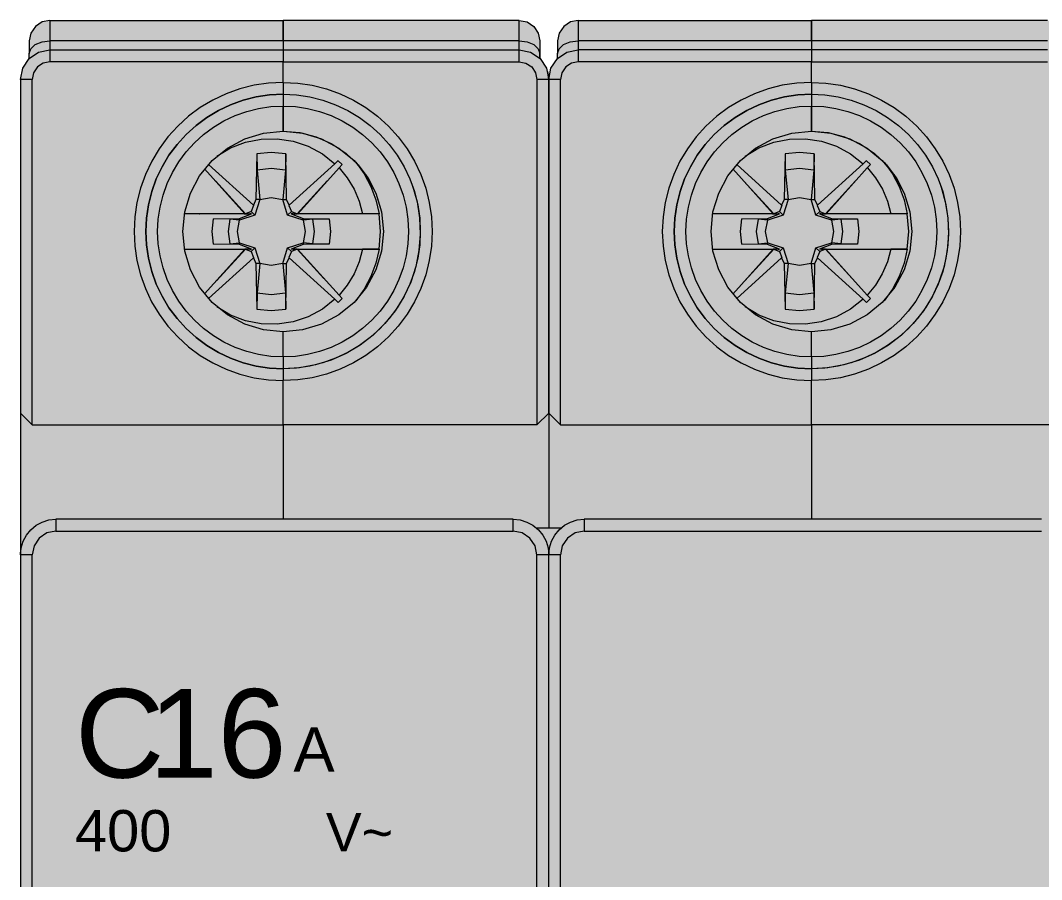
# Model space of a CAD drawing. Header units: millimetres. Extents: x 0 to 418, y -44 to 411.
# Drawn here: x 162.15 to 196.75, y 200.15 to 229.25 of the extents above; entities that cross this region are included whole.
import ezdxf
from ezdxf.enums import TextEntityAlignment as Align

# ---------------------------------------------------------------- set-up
doc = ezdxf.new("R2010")
doc.units = ezdxf.units.MM
for name, color, linetype, lineweight, true_color in [('BODY', 7, 'Continuous', 5, 0xf0f1eb), ('DETAILS', 7, 'Continuous', 5, 0x2f373d), ('MARKING', 7, 'Continuous', 5, 0x2f373d), ('TERMINALS', 7, 'Continuous', 5, 0xa4adb6)]:
    doc.layers.add(name, color=color, linetype=linetype, lineweight=lineweight, true_color=true_color)
doc.layers.add('PARAMETERS', color=7, linetype='Continuous', plot=False)
doc.styles.add('BLOCK_ARIAL', font='arial.ttf')

# ---------------------------------------------------------------- blocks, each defined once
blk = doc.blocks.new('DA_3P_103_5')
at = {"layer": 'BODY', "true_color": 0xf0f1eb}
blk.add_hatch(color=7, dxfattribs=at).paths.add_polyline_path([(0.75, 13.45), (0.75, 15.575), (0.64, 15.7), (0.53, 15.82), (0.45, 16.14), (0.45, 16.145), (0.45, 16.15), (0.45, 16.57), (0.45, 16.575), (0.45, 16.734), (0.44, 16.74), (0.392, 16.815), (0.33, 16.88), (0.323, 16.894), (0.304, 16.916), (0.3, 16.92), (0.279, 16.971), (0.257, 17.023), (0.225, 17.07), (0.216, 17.117), (0.212, 17.124), (0.204, 17.14), (0.199, 17.171), (0.211, 17.141), (0.15, 17.45), (0.15, 28.75), (0.15, 33.54), (0.15, 33.55), (0.15, 35.05), (0.15, 39.29), (0.15, 39.43), (0.15, 39.44), (0.15, 39.49), (0.15, 43.2), (0.15, 43.44), (0.15, 44.12), (0.15, 44.125), (0.15, 46.35), (0.15, 48.58), (0.15, 49.26), (0.15, 49.44), (0.15, 49.5), (0.15, 52.81), (0.15, 52.82), (0.15, 53.26), (0.15, 74.65), (0.15, 76.15), (0.15, 76.19), (0.15, 80.95), (0.15, 92.25), (0.225, 92.635), (0.335, 92.795), (0.44, 92.96), (0.45, 92.966), (0.45, 93.125), (0.45, 93.13), (0.45, 93.55), (0.45, 93.555), (0.45, 93.56), (0.46, 93.605), (0.505, 93.82), (0.655, 94.045), (0.658, 94.047), (0.66, 94.05), (0.88, 94.2), (1.15, 94.25), (9.05, 94.25), (17.05, 94.25), (17.32, 94.2), (17.54, 94.05), (17.542, 94.047), (17.545, 94.045), (17.58, 93.992), (17.7, 93.82), (17.75, 93.56), (17.75, 93.555), (17.75, 93.55), (17.75, 93.13), (17.75, 93.125), (17.75, 92.966), (17.76, 92.96), (17.865, 92.795), (17.975, 92.635), (18.05, 92.25), (18.125, 92.635), (18.235, 92.795), (18.34, 92.96), (18.35, 92.966), (18.35, 93.125), (18.35, 93.13), (18.35, 93.55), (18.35, 93.555), (18.35, 93.56), (18.36, 93.605), (18.405, 93.82), (18.555, 94.045), (18.558, 94.047), (18.56, 94.05), (18.78, 94.2), (19.05, 94.25), (26.95, 94.25), (34.95, 94.25), (35.22, 94.2), (35.44, 94.05), (35.442, 94.047), (35.445, 94.045), (35.48, 93.992), (35.6, 93.82), (35.65, 93.56), (35.65, 93.555), (35.65, 93.55), (35.65, 93.13), (35.65, 93.125), (35.65, 92.966), (35.66, 92.96), (35.765, 92.795), (35.875, 92.635), (35.95, 92.25), (36.025, 92.635), (36.135, 92.795), (36.24, 92.96), (36.25, 92.966), (36.25, 93.125), (36.25, 93.13), (36.25, 93.55), (36.25, 93.555), (36.25, 93.56), (36.26, 93.605), (36.305, 93.82), (36.455, 94.045), (36.458, 94.047), (36.46, 94.05), (36.68, 94.2), (36.95, 94.25), (44.85, 94.25), (52.85, 94.25), (53.12, 94.2), (53.34, 94.05), (53.342, 94.047), (53.345, 94.045), (53.38, 93.992), (53.5, 93.82), (53.55, 93.56), (53.55, 93.555), (53.55, 93.55), (53.55, 93.13), (53.55, 93.125), (53.55, 92.966), (53.56, 92.96), (53.665, 92.795), (53.775, 92.635), (53.85, 92.25), (53.925, 92.635), (54.035, 92.795), (54.14, 92.96), (54.15, 92.966), (54.15, 93.125), (54.15, 93.13), (54.15, 93.55), (54.15, 93.555), (54.15, 93.56), (54.16, 93.605), (54.205, 93.82), (54.355, 94.045), (54.358, 94.047), (54.36, 94.05), (54.58, 94.2), (54.85, 94.25), (65.25, 94.25), (81.85, 94.25), (95.35, 94.25), (102.35, 94.25), (102.605, 94.2), (102.735, 94.12), (102.82, 94.07), (102.823, 94.066), (102.825, 94.065), (102.98, 93.86), (103.05, 93.61), (103.05, 93.55), (103.05, 93.13), (103.05, 93.125), (103.05, 92.966), (103.06, 92.96), (103.192, 92.753), (103.234, 92.691), (103.275, 92.63), (103.279, 92.609), (103.295, 92.58), (103.35, 92.25), (103.35, 91.055), (103.35, 91.05), (103.35, 91), (103.35, 90.995), (103.35, 90.845), (103.35, 90.84), (103.35, 90.35), (103.35, 85.28), (103.35, 85.18), (103.35, 85.11), (103.35, 83.51), (103.35, 81.99), (103.35, 81.82), (103.35, 81.815), (103.35, 81.75), (103.35, 81.05), (103.35, 80.8), (103.35, 80.77), (103.35, 80.765), (103.35, 80.69), (103.35, 80.665), (103.35, 80.66), (103.35, 80.62), (103.35, 80.615), (103.35, 80.365), (103.35, 80.36), (103.35, 80.28), (103.35, 80.27), (103.35, 80.25), (103.35, 80.22), (103.35, 80.14), (103.35, 80.135), (103.35, 79.81), (103.35, 78.905), (103.35, 78.9), (103.35, 78.75), (103.35, 78.35), (103.35, 76.19), (103.35, 76.185), (103.35, 76.155), (103.35, 76.15), (103.35, 72.85), (103.35, 72.25), (103.35, 72.245), (103.35, 69.85), (103.35, 68.79), (103.35, 68.465), (103.35, 68.46), (103.35, 68.38), (103.35, 68.35), (103.35, 40.11), (103.35, 40.105), (103.35, 39.18), (103.35, 38.85), (103.35, 38.41), (103.35, 37.35), (103.35, 34.36), (103.35, 34.355), (103.35, 34.35), (103.35, 33.925), (103.35, 33.92), (103.35, 33.55), (103.35, 33.545), (103.35, 33.54), (103.35, 33.51), (103.35, 32.72), (103.35, 31.35), (103.35, 30.95), (103.35, 30.8), (103.35, 30.795), (103.35, 29.89), (103.35, 29.45), (103.35, 29.43), (103.35, 29.085), (103.35, 29.08), (103.35, 29.01), (103.35, 28.9), (103.35, 28.65), (103.35, 27.95), (103.35, 26.19), (103.35, 19.35), (103.35, 18.855), (103.35, 18.85), (103.35, 18.705), (103.35, 18.7), (103.35, 18.65), (103.35, 18.645), (103.35, 17.45), (103.35, 16.55), (103.35, 8.25), (103.31, 8.06), (103.205, 7.895), (103.04, 7.79), (102.85, 7.75), (101.85, 7.75), (101.67, 7.78), (101.51, 7.88), (101.503, 7.89), (101.495, 7.895), (101.442, 7.979), (101.4, 8.035), (101.397, 8.05), (101.39, 8.06), (101.35, 8.25), (101.35, 14.39), (101.195, 14.245), (101.01, 14.14), (100.81, 14.07), (100.6, 14.05), (91.1, 14.05), (90.715, 14.125), (90.485, 14.28), (90.39, 14.34), (90.312, 14.463), (90.175, 14.665), (90.1, 15.05), (90.1, 15.441), (89.87, 15.4), (89.63, 15.25), (89.45, 15.03), (89.36, 14.76), (89.35, 14.67), (89.35, 14.65), (89.35, 9.75), (89.35, 9.745), (89.35, 8.25), (89.32, 8.08), (89.311, 8.065), (89.311, 8.065), (89.31, 8.06), (89.205, 7.895), (89.068, 7.808), (89.04, 7.79), (88.85, 7.75), (88.35, 7.75), (88.16, 7.79), (88.132, 7.808), (87.995, 7.895), (87.89, 8.06), (87.889, 8.065), (87.88, 8.08), (87.85, 8.25), (87.85, 14.65), (87.85, 14.655), (87.85, 14.67), (87.84, 14.76), (87.75, 15.03), (87.57, 15.25), (87.33, 15.4), (87.05, 15.45), (81.85, 15.45), (76.65, 15.45), (76.37, 15.4), (76.13, 15.25), (75.95, 15.03), (75.86, 14.76), (75.85, 14.67), (75.85, 14.65), (75.85, 9.75), (75.85, 9.745), (75.85, 8.25), (75.82, 8.08), (75.811, 8.065), (75.811, 8.065), (75.81, 8.06), (75.705, 7.895), (75.568, 7.808), (75.54, 7.79), (75.35, 7.75), (74.85, 7.75), (74.66, 7.79), (74.632, 7.808), (74.495, 7.895), (74.39, 8.06), (74.389, 8.065), (74.38, 8.08), (74.35, 8.25), (74.35, 14.65), (74.35, 14.655), (74.35, 14.67), (74.34, 14.76), (74.25, 15.03), (74.07, 15.25), (73.83, 15.4), (73.55, 15.45), (68.35, 15.45), (62.85, 15.45), (62.66, 15.41), (62.5, 15.305), (62.445, 15.225), (62.39, 15.14), (62.35, 14.95), (62.35, 6.38), (62.35, 5.25), (62.35, 2.75), (62.35, 2.745), (62.35, 1.25), (62.32, 0.98), (62.279, 0.886), (62.275, 0.865), (62.261, 0.845), (62.22, 0.75), (62.091, 0.589), (62.06, 0.54), (61.987, 0.493), (61.853, 0.408), (61.73, 0.325), (61.35, 0.25), (53.85, 0.25), (50.255, 0.25), (50.25, 0.25), (50.195, 0.25), (50.19, 0.25), (50.02, 0.25), (49.455, 0.25), (49.45, 0.25), (48.955, 0.25), (48.95, 0.25), (48.39, 0.25), (48.215, 0.25), (48.21, 0.25), (48.155, 0.25), (48.15, 0.25), (46.145, 0.25), (46.14, 0.25), (46.085, 0.25), (46.08, 0.25), (45.91, 0.25), (45.345, 0.25), (45.34, 0.25), (44.845, 0.25), (44.84, 0.25), (44.28, 0.25), (44.105, 0.25), (44.1, 0.25), (44.045, 0.25), (44.04, 0.25), (41.98, 0.25), (41.92, 0.25), (41.745, 0.25), (41.74, 0.25), (41.18, 0.25), (40.68, 0.25), (40.115, 0.25), (40.11, 0.25), (39.94, 0.25), (39.88, 0.25), (32.38, 0.25), (32.32, 0.25), (32.145, 0.25), (32.14, 0.25), (31.58, 0.25), (31.08, 0.25), (30.515, 0.25), (30.51, 0.25), (30.34, 0.25), (30.28, 0.25), (28.215, 0.25), (28.21, 0.25), (28.15, 0.25), (27.98, 0.25), (27.415, 0.25), (27.41, 0.25), (26.915, 0.25), (26.91, 0.25), (26.35, 0.25), (26.175, 0.25), (26.17, 0.25), (26.115, 0.25), (26.11, 0.25), (24.105, 0.25), (24.1, 0.25), (24.045, 0.25), (24.04, 0.25), (23.87, 0.25), (23.305, 0.25), (23.3, 0.25), (22.805, 0.25), (22.8, 0.25), (22.24, 0.25), (22.065, 0.25), (22.06, 0.25), (22.005, 0.25), (22, 0.25), (20.79, 0.25), (15.71, 0.25), (15.705, 0.25), (14.5, 0.25), (14.495, 0.25), (14.435, 0.25), (14.43, 0.25), (14.26, 0.25), (13.7, 0.25), (13.695, 0.25), (13.2, 0.25), (13.195, 0.25), (12.63, 0.25), (12.46, 0.25), (12.455, 0.25), (12.4, 0.25), (12.395, 0.25), (10.39, 0.25), (10.385, 0.25), (10.33, 0.25), (10.325, 0.25), (10.15, 0.25), (9.59, 0.25), (9.585, 0.25), (9.09, 0.25), (9.085, 0.25), (8.52, 0.25), (8.35, 0.25), (8.345, 0.25), (8.29, 0.25), (8.285, 0.25), (6.22, 0.25), (6.16, 0.25), (5.99, 0.25), (5.985, 0.25), (5.42, 0.25), (1.45, 0.25), (1.065, 0.325), (0.905, 0.435), (0.74, 0.54), (0.608, 0.747), (0.525, 0.87), (0.45, 1.25), (0.45, 13.45)])
at = {"layer": 'TERMINALS', "true_color": 0xa4adb6}
for points in [[(14.046, 86.359), (14.026, 86.237), (14.003, 86.115), (13.978, 85.994), (13.949, 85.873), (13.917, 85.753), (13.883, 85.634), (13.845, 85.516), (13.805, 85.399), (13.762, 85.283), (13.716, 85.168), (13.667, 85.054), (13.615, 84.941), (13.561, 84.83), (13.504, 84.72), (13.444, 84.611), (13.382, 84.504), (13.317, 84.398), (13.249, 84.295), (13.179, 84.192), (13.106, 84.092), (13.031, 83.993), (12.954, 83.896), (12.874, 83.802), (12.792, 83.709), (12.708, 83.618), (12.621, 83.529), (12.532, 83.443), (12.442, 83.358), (12.349, 83.276), (12.254, 83.196), (12.157, 83.119), (12.058, 83.044), (11.958, 82.971), (11.856, 82.901), (11.752, 82.834), (11.646, 82.769), (11.539, 82.706), (11.431, 82.646), (11.321, 82.589), (11.209, 82.535), (11.097, 82.483), (10.983, 82.435), (10.868, 82.389), (10.752, 82.345), (10.634, 82.305), (10.516, 82.268), (10.397, 82.233), (10.277, 82.202), (10.157, 82.173), (10.035, 82.147), (9.914, 82.125), (9.791, 82.105), (9.668, 82.088), (9.545, 82.074), (9.422, 82.064), (9.298, 82.056), (9.174, 82.052), (9.05, 82.05), (8.926, 82.052), (8.802, 82.056), (8.679, 82.064), (8.555, 82.074), (8.432, 82.088), (8.309, 82.105), (8.187, 82.125), (8.065, 82.147), (7.944, 82.173), (7.823, 82.202), (7.703, 82.233), (7.584, 82.268), (7.466, 82.305), (7.349, 82.345), (7.233, 82.389), (7.118, 82.435), (7.004, 82.483), (6.891, 82.535), (6.78, 82.589), (6.67, 82.646), (6.561, 82.706), (6.454, 82.769), (6.348, 82.834), (6.245, 82.901), (6.142, 82.971), (6.042, 83.044), (5.943, 83.119), (5.847, 83.196), (5.752, 83.276), (5.659, 83.358), (5.568, 83.443), (5.479, 83.529), (5.393, 83.618), (5.308, 83.709), (5.226, 83.802), (5.147, 83.896), (5.069, 83.993), (4.994, 84.092), (4.921, 84.192), (4.851, 84.295), (4.784, 84.398), (4.719, 84.504), (4.656, 84.611), (4.597, 84.72), (4.539, 84.83), (4.485, 84.941), (4.433, 85.054), (4.385, 85.168), (4.339, 85.283), (4.295, 85.399), (4.255, 85.516), (4.218, 85.634), (4.183, 85.753), (4.152, 85.873), (4.123, 85.994), (4.097, 86.115), (4.075, 86.237), (4.055, 86.359), (4.038, 86.482), (4.025, 86.605), (4.014, 86.729), (4.006, 86.852), (4.002, 86.976), (4, 87.1), (4.002, 87.224), (4.006, 87.348), (4.014, 87.472), (4.025, 87.595), (4.038, 87.718), (4.055, 87.841), (4.075, 87.964), (4.097, 88.085), (4.123, 88.207), (4.152, 88.327), (4.183, 88.447), (4.218, 88.566), (4.255, 88.684), (4.295, 88.801), (4.339, 88.918), (4.385, 89.033), (4.433, 89.147), (4.485, 89.259), (4.539, 89.371), (4.597, 89.481), (4.656, 89.589), (4.719, 89.696), (4.784, 89.802), (4.851, 89.906), (4.921, 90.008), (4.994, 90.108), (5.069, 90.207), (5.147, 90.304), (5.226, 90.399), (5.308, 90.492), (5.393, 90.582), (5.479, 90.671), (5.568, 90.758), (5.659, 90.842), (5.752, 90.924), (5.847, 91.004), (5.943, 91.081), (6.042, 91.156), (6.142, 91.229), (6.245, 91.299), (6.348, 91.367), (6.454, 91.432), (6.561, 91.494), (6.67, 91.554), (6.78, 91.611), (6.891, 91.665), (7.004, 91.717), (7.118, 91.766), (7.233, 91.812), (7.349, 91.855), (7.466, 91.895), (7.584, 91.933), (7.703, 91.967), (7.823, 91.999), (7.944, 92.027), (8.065, 92.053), (8.187, 92.076), (8.309, 92.096), (8.432, 92.112), (8.555, 92.126), (8.679, 92.136), (8.802, 92.144), (8.926, 92.149), (9.05, 92.15), (9.174, 92.149), (9.298, 92.144), (9.422, 92.136), (9.545, 92.126), (9.668, 92.112), (9.791, 92.096), (9.914, 92.076), (10.035, 92.053), (10.157, 92.027), (10.277, 91.999), (10.397, 91.967), (10.516, 91.933), (10.634, 91.895), (10.752, 91.855), (10.868, 91.812), (10.983, 91.766), (11.097, 91.717), (11.209, 91.665), (11.321, 91.611), (11.431, 91.554), (11.539, 91.494), (11.646, 91.432), (11.752, 91.367), (11.856, 91.299), (11.958, 91.229), (12.058, 91.156), (12.157, 91.081), (12.254, 91.004), (12.349, 90.924), (12.442, 90.842), (12.532, 90.758), (12.621, 90.671), (12.708, 90.582), (12.792, 90.492), (12.874, 90.399), (12.954, 90.304), (13.031, 90.207), (13.106, 90.108), (13.179, 90.008), (13.249, 89.906), (13.317, 89.802), (13.382, 89.696), (13.444, 89.589), (13.504, 89.481), (13.561, 89.371), (13.615, 89.259), (13.667, 89.147), (13.716, 89.033), (13.762, 88.918), (13.805, 88.801), (13.845, 88.684), (13.883, 88.566), (13.917, 88.447), (13.949, 88.327), (13.978, 88.207), (14.003, 88.085), (14.026, 87.964), (14.046, 87.841), (14.062, 87.718), (14.076, 87.595), (14.087, 87.472), (14.094, 87.348), (14.099, 87.224), (14.1, 87.1), (14.099, 86.976), (14.094, 86.852), (14.087, 86.729), (14.076, 86.605), (14.062, 86.482)], [(31.926, 86.237), (31.903, 86.115), (31.878, 85.994), (31.849, 85.873), (31.817, 85.753), (31.783, 85.634), (31.745, 85.516), (31.705, 85.399), (31.662, 85.283), (31.616, 85.168), (31.567, 85.054), (31.515, 84.941), (31.461, 84.83), (31.404, 84.72), (31.344, 84.611), (31.282, 84.504), (31.217, 84.398), (31.149, 84.294), (31.079, 84.192), (31.006, 84.092), (30.931, 83.993), (30.854, 83.896), (30.774, 83.802), (30.692, 83.709), (30.608, 83.618), (30.521, 83.529), (30.432, 83.443), (30.342, 83.358), (30.249, 83.276), (30.154, 83.196), (30.057, 83.119), (29.958, 83.044), (29.858, 82.971), (29.756, 82.901), (29.652, 82.834), (29.546, 82.769), (29.439, 82.706), (29.331, 82.646), (29.221, 82.589), (29.109, 82.535), (28.997, 82.483), (28.883, 82.434), (28.768, 82.388), (28.652, 82.345), (28.534, 82.305), (28.416, 82.267), (28.297, 82.233), (28.177, 82.201), (28.057, 82.173), (27.935, 82.147), (27.814, 82.124), (27.691, 82.105), (27.568, 82.088), (27.445, 82.074), (27.322, 82.064), (27.198, 82.056), (27.074, 82.052), (26.95, 82.05), (26.826, 82.052), (26.702, 82.056), (26.579, 82.064), (26.455, 82.074), (26.332, 82.088), (26.209, 82.105), (26.087, 82.124), (25.965, 82.147), (25.844, 82.173), (25.723, 82.201), (25.603, 82.233), (25.484, 82.267), (25.366, 82.305), (25.249, 82.345), (25.133, 82.388), (25.018, 82.434), (24.904, 82.483), (24.791, 82.535), (24.68, 82.589), (24.57, 82.646), (24.461, 82.706), (24.354, 82.769), (24.248, 82.834), (24.145, 82.901), (24.042, 82.971), (23.942, 83.044), (23.843, 83.119), (23.747, 83.196), (23.652, 83.276), (23.559, 83.358), (23.468, 83.443), (23.379, 83.529), (23.293, 83.618), (23.208, 83.709), (23.126, 83.802), (23.047, 83.896), (22.969, 83.993), (22.894, 84.092), (22.821, 84.192), (22.751, 84.294), (22.684, 84.398), (22.619, 84.504), (22.619, 84.504), (22.619, 84.504), (22.556, 84.611), (22.497, 84.72), (22.439, 84.83), (22.385, 84.941), (22.333, 85.054), (22.285, 85.168), (22.239, 85.283), (22.195, 85.399), (22.155, 85.516), (22.118, 85.634), (22.083, 85.753), (22.052, 85.873), (22.023, 85.994), (21.997, 86.115), (21.975, 86.237), (21.955, 86.359), (21.938, 86.482), (21.925, 86.605), (21.914, 86.729), (21.906, 86.852), (21.902, 86.976), (21.9, 87.1), (21.902, 87.224), (21.906, 87.348), (21.914, 87.472), (21.925, 87.595), (21.938, 87.718), (21.955, 87.841), (21.975, 87.963), (21.997, 88.085), (22.023, 88.207), (22.052, 88.327), (22.083, 88.447), (22.118, 88.566), (22.155, 88.684), (22.195, 88.801), (22.239, 88.918), (22.285, 89.033), (22.333, 89.147), (22.385, 89.259), (22.439, 89.371), (22.497, 89.481), (22.556, 89.589), (22.619, 89.696), (22.684, 89.802), (22.751, 89.906), (22.821, 90.008), (22.894, 90.108), (22.969, 90.207), (23.047, 90.304), (23.126, 90.399), (23.208, 90.491), (23.293, 90.582), (23.379, 90.671), (23.468, 90.758), (23.468, 90.758), (23.468, 90.758), (23.559, 90.842), (23.652, 90.924), (23.747, 91.004), (23.843, 91.081), (23.942, 91.156), (24.042, 91.229), (24.145, 91.299), (24.248, 91.367), (24.354, 91.432), (24.461, 91.494), (24.57, 91.554), (24.68, 91.611), (24.791, 91.665), (24.904, 91.717), (25.018, 91.766), (25.133, 91.812), (25.249, 91.855), (25.366, 91.895), (25.484, 91.933), (25.603, 91.967), (25.723, 91.999), (25.844, 92.027), (25.965, 92.053), (26.087, 92.076), (26.209, 92.095), (26.332, 92.112), (26.455, 92.126), (26.579, 92.136), (26.702, 92.144), (26.826, 92.149), (26.95, 92.15), (27.074, 92.149), (27.198, 92.144), (27.322, 92.136), (27.445, 92.126), (27.568, 92.112), (27.691, 92.095), (27.814, 92.076), (27.935, 92.053), (28.057, 92.027), (28.177, 91.999), (28.297, 91.967), (28.416, 91.933), (28.534, 91.895), (28.652, 91.855), (28.768, 91.812), (28.883, 91.766), (28.997, 91.717), (29.109, 91.665), (29.221, 91.611), (29.331, 91.554), (29.439, 91.494), (29.546, 91.432), (29.652, 91.367), (29.756, 91.299), (29.858, 91.229), (29.958, 91.156), (30.057, 91.081), (30.154, 91.004), (30.249, 90.924), (30.342, 90.842), (30.432, 90.758), (30.521, 90.671), (30.608, 90.582), (30.692, 90.491), (30.774, 90.399), (30.854, 90.304), (30.931, 90.207), (31.006, 90.108), (31.079, 90.008), (31.149, 89.906), (31.217, 89.802), (31.282, 89.696), (31.344, 89.589), (31.404, 89.481), (31.461, 89.371), (31.515, 89.259), (31.567, 89.147), (31.616, 89.033), (31.662, 88.918), (31.705, 88.801), (31.745, 88.684), (31.783, 88.566), (31.817, 88.447), (31.849, 88.327), (31.878, 88.207), (31.903, 88.085), (31.926, 87.963), (31.946, 87.841), (31.962, 87.718), (31.976, 87.595), (31.987, 87.472), (31.994, 87.348), (31.999, 87.224), (32, 87.1), (31.999, 86.976), (31.994, 86.852), (31.987, 86.729), (31.976, 86.605), (31.962, 86.482), (31.946, 86.359)]]:
    blk.add_hatch(color=253, dxfattribs=at).paths.add_polyline_path(points)
at = {"layer": 'DETAILS', "color": 250, "linetype": 'ByBlock', "lineweight": 5, "true_color": 0x2f373d}
for p, q in [((1.15, 94.25), (9.05, 94.25)), ((17.05, 94.25), (9.05, 94.25)), ((19.05, 94.25), (26.95, 94.25)), ((34.95, 94.25), (26.95, 94.25)), ((9.05, 93.558), (1.15, 93.558)), ((17.05, 93.558), (9.05, 93.558)), ((26.95, 93.558), (19.05, 93.558)), ((34.95, 93.558), (26.95, 93.558)), ((1.15, 93.25), (9.05, 93.25)), ((1.15, 93.25), (1.15, 92.85)), ((9.05, 93.25), (9.05, 92.85)), ((9.05, 93.25), (9.05, 92.85)), ((9.05, 93.25), (17.05, 93.25)), ((17.05, 92.85), (17.05, 93.25)), ((26.95, 93.25), (19.05, 93.25)), ((19.05, 93.25), (19.05, 92.85)), ((26.95, 93.25), (26.95, 92.85)), ((26.95, 93.25), (26.95, 92.85)), ((34.95, 93.25), (26.95, 93.25)), ((9.05, 92.85), (1.15, 92.85)), ((9.05, 92.15), (9.05, 92.85)), ((9.05, 92.85), (17.05, 92.85)), ((9.05, 92.15), (9.05, 92.85)), ((26.95, 92.85), (19.05, 92.85)), ((26.95, 92.15), (26.95, 92.85)), ((26.95, 92.85), (34.95, 92.85)), ((26.95, 92.15), (26.95, 92.85)), ((0.15, 92.25), (0.15, 80.95)), ((0.55, 92.25), (0.15, 92.25)), ((0.55, 80.55), (0.55, 92.25)), ((17.65, 92.25), (17.65, 80.55)), ((18.05, 92.25), (17.65, 92.25)), ((18.05, 80.95), (18.05, 92.25)), ((18.05, 92.25), (18.05, 80.95)), ((18.45, 92.25), (18.05, 92.25)), ((18.45, 80.55), (18.45, 92.25)), ((9.05, 91.75), (9.05, 91.35)), ((9.05, 91.75), (9.05, 91.35)), ((26.95, 91.75), (26.95, 91.35)), ((26.95, 91.75), (26.95, 91.35)), ((9.05, 91.35), (9.05, 90.5)), ((9.05, 90.5), (9.05, 91.35)), ((26.95, 91.35), (26.95, 90.5)), ((26.95, 90.5), (26.95, 91.35)), ((8.157, 89.732), (8.13, 88.186)), ((9.17, 88.186), (9.143, 89.732)), ((26.057, 89.732), (26.03, 88.186)), ((27.07, 88.186), (27.043, 89.732)), ((8.042, 87.99), (6.52, 89.371)), ((10.807, 89.396), (9.258, 87.99)), ((25.942, 87.99), (24.42, 89.371)), ((28.707, 89.396), (27.158, 87.99)), ((7.773, 87.699), (6.755, 88.814)), ((9.528, 87.699), (10.546, 88.814)), ((25.673, 87.699), (24.655, 88.814)), ((27.428, 87.699), (28.446, 88.814)), ((8.052, 87.982), (7.967, 87.783)), ((8.13, 88.186), (8.042, 87.99)), ((8.262, 88.181), (8.13, 88.186)), ((9.038, 88.181), (9.17, 88.186)), ((9.258, 87.99), (9.17, 88.186)), ((9.248, 87.982), (9.333, 87.783)), ((25.952, 87.982), (25.867, 87.783)), ((26.03, 88.186), (25.942, 87.99)), ((26.162, 88.181), (26.03, 88.186)), ((26.938, 88.181), (27.07, 88.186)), ((27.158, 87.99), (27.07, 88.186)), ((27.148, 87.982), (27.233, 87.783)), ((7.752, 87.704), (5.704, 87.7)), ((7.772, 87.7), (5.704, 87.7)), ((6.689, 87.525), (7.569, 87.544)), ((7.569, 87.544), (7.975, 87.7)), ((7.57, 87.488), (7.569, 87.544)), ((7.765, 87.7), (7.759, 87.711)), ((7.967, 87.783), (7.773, 87.699)), ((7.872, 87.7), (7.824, 87.7)), ((7.975, 87.7), (7.922, 87.7)), ((8.097, 87.654), (7.967, 87.783)), ((9.204, 87.654), (9.333, 87.783)), ((9.379, 87.7), (9.325, 87.7)), ((9.325, 87.7), (9.732, 87.544)), ((9.333, 87.783), (9.528, 87.699)), ((9.476, 87.7), (9.428, 87.7)), ((12.301, 87.7), (9.529, 87.7)), ((9.535, 87.7), (9.541, 87.711)), ((11.743, 87.7), (9.548, 87.704)), ((9.731, 87.488), (9.732, 87.544)), ((9.732, 87.544), (10.612, 87.525)), ((25.652, 87.704), (23.604, 87.7)), ((25.672, 87.7), (23.604, 87.7)), ((24.589, 87.525), (25.469, 87.544)), ((25.469, 87.544), (25.875, 87.7)), ((25.47, 87.488), (25.469, 87.544)), ((25.665, 87.7), (25.659, 87.711)), ((25.867, 87.783), (25.673, 87.699)), ((25.772, 87.7), (25.724, 87.7)), ((25.875, 87.7), (25.822, 87.7)), ((25.997, 87.653), (25.867, 87.783)), ((27.104, 87.653), (27.233, 87.783)), ((27.279, 87.7), (27.225, 87.7)), ((27.225, 87.7), (27.632, 87.544)), ((27.233, 87.783), (27.428, 87.699)), ((27.376, 87.7), (27.328, 87.7)), ((30.201, 87.7), (27.429, 87.7)), ((27.435, 87.7), (27.441, 87.711)), ((29.643, 87.7), (27.448, 87.703)), ((27.631, 87.488), (27.632, 87.544)), ((27.632, 87.544), (28.512, 87.525)), ((7.569, 86.657), (6.689, 86.676)), ((6.798, 85.434), (7.773, 86.501)), ((7.569, 86.657), (7.57, 86.712)), ((7.975, 86.5), (7.569, 86.657)), ((7.773, 86.501), (7.967, 86.417)), ((8.097, 86.547), (7.967, 86.417)), ((9.204, 86.547), (9.333, 86.417)), ((9.732, 86.657), (9.325, 86.5)), ((9.53, 86.502), (9.333, 86.417)), ((10.435, 85.508), (9.53, 86.502)), ((9.731, 86.712), (9.732, 86.657)), ((10.612, 86.676), (9.732, 86.657)), ((25.469, 86.656), (24.589, 86.676)), ((24.698, 85.433), (25.673, 86.501)), ((25.469, 86.656), (25.47, 86.712)), ((25.875, 86.5), (25.469, 86.656)), ((25.673, 86.501), (25.867, 86.417)), ((25.997, 86.547), (25.867, 86.417)), ((27.104, 86.547), (27.233, 86.417)), ((27.632, 86.656), (27.225, 86.5)), ((27.43, 86.502), (27.233, 86.417)), ((28.335, 85.508), (27.43, 86.502)), ((27.631, 86.712), (27.632, 86.656)), ((28.512, 86.676), (27.632, 86.656)), ((5.704, 86.5), (7.758, 86.5)), ((6.52, 84.83), (8.042, 86.21)), ((7.758, 86.5), (7.772, 86.5)), ((7.759, 86.489), (7.765, 86.5)), ((7.824, 86.5), (7.872, 86.5)), ((7.922, 86.5), (7.975, 86.5)), ((7.967, 86.417), (8.052, 86.218)), ((8.042, 86.21), (8.13, 86.014)), ((9.17, 86.014), (9.258, 86.21)), ((9.333, 86.417), (9.248, 86.218)), ((9.258, 86.21), (10.806, 84.804)), ((9.397, 86.5), (9.463, 86.5)), ((9.531, 86.5), (9.542, 86.5)), ((9.541, 86.489), (9.535, 86.5)), ((9.542, 86.5), (11.743, 86.5)), ((11.743, 86.5), (12.301, 86.5)), ((23.604, 86.5), (25.658, 86.5)), ((24.42, 84.83), (25.942, 86.21)), ((25.658, 86.5), (25.672, 86.5)), ((25.659, 86.489), (25.665, 86.5)), ((25.724, 86.5), (25.772, 86.5)), ((25.822, 86.5), (25.875, 86.5)), ((25.867, 86.417), (25.952, 86.218)), ((25.942, 86.21), (26.03, 86.014)), ((27.07, 86.014), (27.158, 86.21)), ((27.233, 86.417), (27.148, 86.218)), ((27.158, 86.21), (28.706, 84.804)), ((27.297, 86.5), (27.363, 86.5)), ((27.431, 86.5), (27.442, 86.5)), ((27.441, 86.489), (27.435, 86.5)), ((27.442, 86.5), (29.643, 86.5)), ((29.643, 86.5), (30.201, 86.5)), ((8.262, 86.02), (8.13, 86.014)), ((8.13, 86.014), (8.157, 84.468)), ((9.038, 86.02), (9.17, 86.014)), ((9.143, 84.468), (9.17, 86.014)), ((26.162, 86.02), (26.03, 86.014)), ((26.03, 86.014), (26.057, 84.468)), ((26.938, 86.02), (27.07, 86.014)), ((27.043, 84.468), (27.07, 86.014)), ((9.05, 83.7), (9.05, 83.7)), ((9.05, 82.85), (9.05, 83.7)), ((9.05, 82.85), (9.05, 83.7)), ((26.95, 83.7), (26.95, 83.7)), ((26.95, 82.85), (26.95, 83.7)), ((26.95, 82.85), (26.95, 83.7)), ((9.05, 82.85), (9.05, 82.45)), ((9.05, 82.85), (9.05, 82.45)), ((26.95, 82.85), (26.95, 82.45)), ((26.95, 82.85), (26.95, 82.45)), ((9.05, 80.55), (9.05, 82.05)), ((9.05, 80.55), (9.05, 82.05)), ((26.95, 80.55), (26.95, 82.05)), ((26.95, 80.55), (26.95, 82.05)), ((0.15, 80.95), (0.15, 76.155)), ((0.55, 80.55), (0.15, 80.95)), ((17.65, 80.55), (18.05, 80.95)), ((18.05, 80.95), (18.05, 77.05)), ((18.05, 80.95), (18.05, 77.05)), ((18.45, 80.55), (18.05, 80.95)), ((0.55, 80.55), (9.05, 80.55)), ((9.05, 80.55), (9.05, 77.35)), ((17.65, 80.55), (9.05, 80.55)), ((9.05, 80.55), (9.05, 77.35)), ((18.45, 80.55), (26.95, 80.55)), ((26.95, 80.55), (26.95, 77.35)), ((35.55, 80.55), (26.95, 80.55)), ((26.95, 80.55), (26.95, 77.35)), ((16.85, 77.35), (1.35, 77.35)), ((1.35, 77.35), (1.35, 76.95)), ((16.85, 76.95), (16.85, 77.35)), ((34.75, 77.35), (19.25, 77.35)), ((19.25, 77.35), (19.25, 76.95)), ((1.35, 76.95), (16.85, 76.95)), ((18.456, 77.05), (17.644, 77.05)), ((19.25, 76.95), (34.75, 76.95)), ((0.15, 76.15), (0.15, 52.82)), ((0.55, 76.15), (0.15, 76.15)), ((0.55, 53.31), (0.55, 76.15)), ((17.65, 53.31), (17.65, 76.15)), ((18.05, 76.15), (17.65, 76.15)), ((18.05, 53.047), (18.05, 76.15)), ((18.05, 52.82), (18.05, 76.15)), ((18.45, 76.15), (18.05, 76.15)), ((18.45, 53.31), (18.45, 76.15)), ((0.15, 74.65), (0.15, 53.259))]:
    blk.add_line(p, q, dxfattribs=at)
for points in [[(1.15, 94.25), (0.884, 94.197), (0.657, 94.047), (0.505, 93.822), (0.45, 93.556), (0.45, 93.548), (0.45, 93.127)], [(1.15, 94.25), (1.15, 94.204), (1.15, 94.068), (1.15, 93.558)], [(9.05, 93.558), (9.05, 94.068), (9.05, 94.204), (9.05, 94.25)], [(9.05, 94.25), (9.05, 94.22), (9.05, 94.132), (9.05, 93.792)], [(9.05, 94.25), (9.05, 94.204), (9.05, 94.068), (9.05, 93.558)], [(17.05, 93.558), (17.05, 94.068), (17.05, 94.204), (17.05, 94.25)], [(17.05, 94.25), (17.317, 94.197), (17.543, 94.047), (17.695, 93.822), (17.75, 93.556), (17.75, 93.548), (17.75, 93.127)], [(19.05, 94.25), (18.784, 94.197), (18.557, 94.047), (18.405, 93.822), (18.35, 93.556), (18.35, 93.548), (18.35, 93.127)], [(19.05, 94.25), (19.05, 94.204), (19.05, 94.068), (19.05, 93.558)], [(26.95, 93.558), (26.95, 94.068), (26.95, 94.204), (26.95, 94.25)], [(26.95, 94.25), (26.95, 94.22), (26.95, 94.132), (26.95, 93.792)], [(26.95, 94.25), (26.95, 94.204), (26.95, 94.068), (26.95, 93.558)], [(0.45, 93.127), (0.504, 93.292), (0.655, 93.432), (0.882, 93.525), (1.15, 93.558)], [(1.15, 93.558), (1.15, 93.25)], [(9.05, 93.558), (9.05, 93.25)], [(9.05, 93.558), (9.05, 93.25)], [(17.05, 93.25), (17.05, 93.331), (17.05, 93.558)], [(17.05, 93.558), (17.318, 93.525), (17.545, 93.432), (17.697, 93.292), (17.75, 93.127)], [(18.35, 93.127), (18.404, 93.292), (18.555, 93.432), (18.782, 93.525), (19.05, 93.558)], [(19.05, 93.558), (19.05, 93.25)], [(26.95, 93.558), (26.95, 93.25)], [(26.95, 93.558), (26.95, 93.25)], [(0.15, 92.25), (0.226, 92.633), (0.443, 92.957), (0.768, 93.174), (1.15, 93.25)], [(0.45, 93.127), (0.45, 93.127)], [(0.45, 93.127), (0.45, 93.127)], [(0.45, 92.964), (0.45, 93.127)], [(0.45, 93.127), (0.45, 93.127)], [(0.45, 92.964), (0.45, 93.127)], [(17.05, 93.25), (17.433, 93.174), (17.757, 92.957), (17.974, 92.633), (18.05, 92.25)], [(17.75, 93.127), (17.75, 93.127)], [(17.75, 92.964), (17.75, 93.127)], [(17.75, 93.127), (17.75, 93.127)], [(17.75, 93.127), (17.75, 92.964)], [(17.75, 93.127), (17.75, 93.127)], [(17.75, 93.127), (17.75, 92.964)], [(18.05, 92.25), (18.126, 92.633), (18.343, 92.957), (18.668, 93.174), (19.05, 93.25)], [(18.35, 93.127), (18.35, 93.127)], [(18.35, 93.127), (18.35, 93.127)], [(18.35, 92.964), (18.35, 93.127)], [(18.35, 93.127), (18.35, 93.127)], [(18.35, 92.964), (18.35, 93.127)], [(1.15, 92.85), (0.921, 92.805), (0.726, 92.674), (0.596, 92.48), (0.55, 92.25)], [(17.05, 92.85), (17.28, 92.804), (17.475, 92.674), (17.605, 92.48), (17.65, 92.25)], [(19.05, 92.85), (18.821, 92.804), (18.626, 92.674), (18.496, 92.48), (18.45, 92.25)], [(18.012, 92.525), (18.026, 92.47)], [(18.026, 92.47), (18.026, 92.47)], [(18.026, 92.47), (18.05, 92.252)], [(18.05, 92.251), (18.026, 92.47)], [(18.026, 92.469), (18.05, 92.252)], [(0.154, 92.332), (0.151, 92.278)], [(9.05, 92.15), (8.555, 92.126), (8.065, 92.053), (7.584, 91.933), (7.118, 91.766), (6.67, 91.554), (6.245, 91.299), (5.847, 91.004), (5.479, 90.671), (5.147, 90.304), (4.851, 89.906), (4.597, 89.481), (4.385, 89.033), (4.218, 88.566), (4.097, 88.085), (4.025, 87.595), (4, 87.1), (4.025, 86.605), (4.097, 86.115), (4.218, 85.634), (4.385, 85.168), (4.596, 84.72), (4.851, 84.295), (5.146, 83.897), (5.479, 83.529), (5.846, 83.196), (6.245, 82.901), (6.67, 82.646), (7.118, 82.435), (7.584, 82.268), (8.065, 82.147), (8.555, 82.074), (9.05, 82.05)], [(9.05, 92.15), (9.05, 91.75)], [(9.05, 92.15), (9.05, 91.867), (9.05, 91.781), (9.05, 91.75)], [(9.05, 92.15), (9.545, 92.126), (10.035, 92.053), (10.516, 91.933), (10.983, 91.766), (11.431, 91.554), (11.856, 91.299), (12.254, 91.004), (12.621, 90.671), (12.954, 90.304), (13.249, 89.906), (13.504, 89.481), (13.716, 89.033), (13.883, 88.566), (14.003, 88.085), (14.076, 87.595), (14.1, 87.1), (14.076, 86.605), (14.003, 86.115), (13.883, 85.634), (13.716, 85.168), (13.504, 84.72), (13.249, 84.295), (12.954, 83.896), (12.621, 83.529), (12.254, 83.196), (11.856, 82.901), (11.431, 82.646), (10.983, 82.435), (10.516, 82.268), (10.035, 82.147), (9.545, 82.074), (9.05, 82.05)], [(18.054, 92.332), (18.051, 92.278)], [(26.95, 92.15), (26.455, 92.126), (25.965, 92.053), (25.484, 91.933), (25.018, 91.766), (24.57, 91.554), (24.145, 91.299), (23.747, 91.004), (23.379, 90.671), (23.047, 90.304), (22.751, 89.906), (22.497, 89.481), (22.285, 89.033), (22.118, 88.566), (21.997, 88.085), (21.925, 87.595), (21.9, 87.1), (21.925, 86.605), (21.997, 86.115), (22.118, 85.634), (22.285, 85.168), (22.496, 84.72), (22.751, 84.294), (23.046, 83.896), (23.379, 83.529), (23.746, 83.196), (24.145, 82.901), (24.57, 82.646), (25.018, 82.434), (25.484, 82.267), (25.965, 82.147), (26.455, 82.074), (26.95, 82.05)], [(26.95, 92.15), (26.95, 91.75)], [(26.95, 92.15), (26.95, 91.867), (26.95, 91.781), (26.95, 91.75)], [(26.95, 92.15), (27.445, 92.126), (27.935, 92.053), (28.416, 91.933), (28.883, 91.766), (29.331, 91.554), (29.756, 91.299), (30.154, 91.004), (30.521, 90.671), (30.854, 90.304), (31.149, 89.906), (31.404, 89.481), (31.616, 89.033), (31.783, 88.566), (31.903, 88.085), (31.976, 87.595), (32, 87.1), (31.976, 86.605), (31.903, 86.115), (31.783, 85.634), (31.616, 85.167), (31.404, 84.719), (31.149, 84.294), (30.854, 83.896), (30.521, 83.529), (30.154, 83.196), (29.756, 82.901), (29.331, 82.646), (28.883, 82.434), (28.416, 82.267), (27.935, 82.147), (27.445, 82.074), (26.95, 82.05)], [(9.05, 91.75), (8.594, 91.728), (8.143, 91.661), (7.7, 91.55), (7.271, 91.396), (6.858, 91.201), (6.467, 90.967), (6.1, 90.695), (5.762, 90.388), (5.456, 90.05), (5.184, 89.684), (4.949, 89.292), (4.754, 88.88), (4.6, 88.45), (4.49, 88.007), (4.423, 87.556), (4.4, 87.1), (4.423, 86.644), (4.49, 86.193), (4.6, 85.75), (4.754, 85.321), (4.949, 84.908), (5.184, 84.517), (5.456, 84.15), (5.762, 83.812), (6.1, 83.506), (6.467, 83.234), (6.858, 82.999), (7.271, 82.804), (7.7, 82.65), (8.143, 82.54), (8.594, 82.473), (9.05, 82.45)], [(9.05, 82.45), (8.594, 82.473), (8.143, 82.54), (7.7, 82.65), (7.271, 82.804), (6.858, 82.999), (6.467, 83.234), (6.1, 83.506), (5.762, 83.812), (5.456, 84.15), (5.184, 84.517), (4.949, 84.908), (4.754, 85.321), (4.6, 85.75), (4.49, 86.193), (4.423, 86.644), (4.4, 87.1), (4.423, 87.556), (4.49, 88.007), (4.6, 88.45), (4.754, 88.88), (4.949, 89.292), (5.184, 89.684), (5.456, 90.05), (5.762, 90.388), (6.1, 90.695), (6.467, 90.967), (6.858, 91.201), (7.271, 91.396), (7.7, 91.55), (8.143, 91.661), (8.594, 91.728), (9.05, 91.75)], [(9.05, 91.75), (9.506, 91.728), (9.957, 91.661), (10.4, 91.55), (10.83, 91.396), (11.242, 91.201), (11.634, 90.966), (12, 90.695), (12.338, 90.388), (12.645, 90.05), (12.917, 89.684), (13.151, 89.292), (13.346, 88.88), (13.5, 88.45), (13.611, 88.007), (13.678, 87.556), (13.7, 87.1), (13.678, 86.644), (13.611, 86.193), (13.5, 85.75), (13.346, 85.321), (13.151, 84.908), (12.917, 84.517), (12.645, 84.15), (12.338, 83.812), (12, 83.506), (11.634, 83.234), (11.242, 82.999), (10.83, 82.804), (10.4, 82.65), (9.957, 82.54), (9.506, 82.473), (9.05, 82.45)], [(26.95, 91.75), (26.494, 91.728), (26.043, 91.661), (25.6, 91.55), (25.171, 91.396), (24.758, 91.201), (24.367, 90.966), (24, 90.695), (23.662, 90.388), (23.356, 90.05), (23.084, 89.683), (22.849, 89.292), (22.654, 88.88), (22.5, 88.45), (22.39, 88.007), (22.323, 87.556), (22.3, 87.1), (22.323, 86.644), (22.39, 86.193), (22.5, 85.75), (22.654, 85.321), (22.849, 84.908), (23.084, 84.517), (23.356, 84.15), (23.662, 83.812), (24, 83.506), (24.367, 83.234), (24.758, 82.999), (25.171, 82.804), (25.6, 82.65), (26.043, 82.539), (26.494, 82.472), (26.95, 82.45)], [(26.95, 82.45), (26.494, 82.472), (26.043, 82.539), (25.6, 82.65), (25.171, 82.804), (24.758, 82.999), (24.367, 83.234), (24, 83.506), (23.662, 83.812), (23.356, 84.15), (23.084, 84.517), (22.849, 84.908), (22.654, 85.321), (22.5, 85.75), (22.39, 86.193), (22.323, 86.644), (22.3, 87.1), (22.323, 87.556), (22.39, 88.007), (22.5, 88.45), (22.654, 88.88), (22.849, 89.292), (23.084, 89.683), (23.356, 90.05), (23.662, 90.388), (24, 90.695), (24.367, 90.966), (24.758, 91.201), (25.171, 91.396), (25.6, 91.55), (26.043, 91.661), (26.494, 91.728), (26.95, 91.75)], [(26.95, 91.75), (27.406, 91.728), (27.857, 91.661), (28.3, 91.55), (28.73, 91.396), (29.142, 91.201), (29.534, 90.966), (29.9, 90.695), (30.238, 90.388), (30.545, 90.05), (30.817, 89.683), (31.051, 89.292), (31.246, 88.88), (31.4, 88.45), (31.511, 88.007), (31.578, 87.556), (31.6, 87.1), (31.578, 86.644), (31.511, 86.193), (31.4, 85.75), (31.246, 85.321), (31.051, 84.908), (30.817, 84.517), (30.545, 84.15), (30.238, 83.812), (29.9, 83.506), (29.534, 83.234), (29.142, 82.999), (28.73, 82.804), (28.3, 82.65), (27.857, 82.539), (27.406, 82.472), (26.95, 82.45)], [(9.05, 82.85), (8.634, 82.871), (8.221, 82.932), (7.816, 83.033), (7.424, 83.174), (7.047, 83.352), (6.689, 83.567), (6.354, 83.815), (6.045, 84.095), (5.765, 84.404), (5.517, 84.739), (5.302, 85.097), (5.124, 85.474), (4.983, 85.867), (4.882, 86.271), (4.821, 86.684), (4.8, 87.1), (4.821, 87.517), (4.882, 87.929), (4.983, 88.334), (5.124, 88.727), (5.302, 89.104), (5.517, 89.461), (5.765, 89.796), (6.045, 90.105), (6.354, 90.386), (6.689, 90.634), (7.047, 90.848), (7.424, 91.027), (7.817, 91.167), (8.221, 91.269), (8.634, 91.33), (9.05, 91.35)], [(9.05, 91.35), (9.467, 91.33), (9.879, 91.269), (10.284, 91.167), (10.677, 91.027), (11.054, 90.848), (11.411, 90.634), (11.746, 90.385), (12.055, 90.105), (12.336, 89.796), (12.584, 89.461), (12.798, 89.104), (12.977, 88.727), (13.117, 88.334), (13.219, 87.929), (13.28, 87.517), (13.3, 87.1), (13.28, 86.684), (13.219, 86.271), (13.117, 85.866), (12.977, 85.474), (12.798, 85.097), (12.584, 84.739), (12.335, 84.404), (12.055, 84.095), (11.746, 83.815), (11.411, 83.566), (11.054, 83.352), (10.677, 83.174), (10.284, 83.033), (9.879, 82.932), (9.467, 82.871), (9.05, 82.85)], [(26.95, 82.85), (26.534, 82.871), (26.121, 82.932), (25.716, 83.033), (25.324, 83.174), (24.947, 83.352), (24.589, 83.566), (24.254, 83.815), (23.945, 84.095), (23.665, 84.404), (23.417, 84.739), (23.202, 85.097), (23.024, 85.474), (22.883, 85.866), (22.782, 86.271), (22.721, 86.684), (22.7, 87.1), (22.721, 87.517), (22.782, 87.929), (22.883, 88.334), (23.024, 88.727), (23.202, 89.104), (23.417, 89.461), (23.665, 89.796), (23.945, 90.105), (24.254, 90.385), (24.589, 90.634), (24.947, 90.848), (25.324, 91.027), (25.717, 91.167), (26.121, 91.268), (26.534, 91.33), (26.95, 91.35)], [(26.95, 91.35), (27.367, 91.33), (27.779, 91.268), (28.184, 91.167), (28.577, 91.027), (28.954, 90.848), (29.311, 90.634), (29.646, 90.385), (29.955, 90.105), (30.236, 89.796), (30.484, 89.461), (30.698, 89.103), (30.877, 88.726), (31.017, 88.334), (31.119, 87.929), (31.18, 87.517), (31.2, 87.1), (31.18, 86.683), (31.119, 86.271), (31.017, 85.866), (30.877, 85.474), (30.698, 85.097), (30.484, 84.739), (30.235, 84.404), (29.955, 84.095), (29.646, 83.815), (29.311, 83.566), (28.954, 83.352), (28.577, 83.174), (28.184, 83.033), (27.779, 82.932), (27.367, 82.871), (26.95, 82.85)], [(9.05, 83.7), (8.387, 83.766), (7.749, 83.959), (7.161, 84.273), (6.646, 84.696), (6.223, 85.211), (5.909, 85.799), (5.716, 86.437), (5.65, 87.1), (5.716, 87.764), (5.909, 88.401), (6.223, 88.989), (6.646, 89.504), (7.161, 89.927), (7.749, 90.241), (8.387, 90.435), (9.05, 90.5)], [(9.05, 83.7), (8.387, 83.766), (7.749, 83.959), (7.161, 84.273), (6.646, 84.696), (6.223, 85.211), (5.909, 85.799), (5.716, 86.437), (5.65, 87.1), (5.716, 87.764), (5.909, 88.401), (6.223, 88.989), (6.646, 89.504), (7.161, 89.927), (7.749, 90.241), (8.387, 90.435), (9.05, 90.5)], [(9.05, 90.5), (9.714, 90.435), (10.351, 90.241), (10.939, 89.927), (11.454, 89.504), (11.877, 88.989), (12.191, 88.401), (12.385, 87.763), (12.45, 87.1), (12.385, 86.437), (12.191, 85.799), (11.877, 85.211), (11.454, 84.696), (10.939, 84.273), (10.351, 83.959), (9.713, 83.766), (9.05, 83.7)], [(9.05, 90.5), (9.621, 90.452), (10.176, 90.308), (10.698, 90.074), (11.174, 89.755), (11.59, 89.361), (11.933, 88.902), (12.195, 88.393), (12.367, 87.846)], [(26.95, 83.7), (26.287, 83.765), (25.649, 83.959), (25.061, 84.273), (24.546, 84.696), (24.123, 85.211), (23.809, 85.799), (23.616, 86.437), (23.55, 87.1), (23.616, 87.763), (23.809, 88.401), (24.123, 88.989), (24.546, 89.504), (25.061, 89.927), (25.649, 90.241), (26.287, 90.435), (26.95, 90.5)], [(26.95, 83.7), (26.287, 83.765), (25.649, 83.959), (25.061, 84.273), (24.546, 84.696), (24.123, 85.211), (23.809, 85.799), (23.616, 86.437), (23.55, 87.1), (23.616, 87.763), (23.809, 88.401), (24.123, 88.989), (24.546, 89.504), (25.061, 89.927), (25.649, 90.241), (26.287, 90.435), (26.95, 90.5)], [(26.95, 90.5), (27.614, 90.435), (28.251, 90.241), (28.839, 89.927), (29.354, 89.504), (29.777, 88.989), (30.091, 88.401), (30.285, 87.763), (30.35, 87.1), (30.285, 86.437), (30.091, 85.799), (29.777, 85.211), (29.354, 84.696), (28.839, 84.273), (28.251, 83.959), (27.613, 83.765), (26.95, 83.7)], [(26.95, 90.5), (27.521, 90.452), (28.076, 90.308), (28.598, 90.074), (29.074, 89.755), (29.49, 89.361), (29.833, 88.902), (30.095, 88.393), (30.267, 87.846)], [(6.803, 89.652), (7.269, 89.931), (7.776, 90.126), (8.308, 90.232), (8.851, 90.244), (9.388, 90.163), (9.903, 89.99), (10.381, 89.732), (10.807, 89.396)], [(24.703, 89.652), (25.169, 89.931), (25.676, 90.126), (26.208, 90.231), (26.751, 90.244), (27.288, 90.162), (27.803, 89.99), (28.281, 89.732), (28.707, 89.396)], [(9.143, 89.732), (8.65, 89.778), (8.157, 89.732)], [(8.157, 89.732), (8.167, 89.181)], [(9.143, 89.732), (9.134, 89.181)], [(27.043, 89.732), (26.55, 89.778), (26.057, 89.732)], [(26.057, 89.732), (26.067, 89.181)], [(27.043, 89.732), (27.034, 89.181)], [(10.807, 89.396), (10.916, 89.5)], [(10.917, 89.498), (11.05, 89.366)], [(11.05, 89.366), (10.946, 89.257)], [(11.513, 89.445), (11.794, 89.051), (12.022, 88.624), (12.192, 88.171), (12.301, 87.7)], [(28.707, 89.396), (28.816, 89.5)], [(28.817, 89.498), (28.95, 89.366)], [(28.95, 89.366), (28.846, 89.257)], [(29.413, 89.444), (29.694, 89.051), (29.922, 88.624), (30.092, 88.171), (30.201, 87.7)], [(6.39, 89.218), (7.752, 87.704)], [(9.134, 89.181), (8.65, 89.237), (8.167, 89.181)], [(8.167, 89.181), (8.262, 88.181)], [(9.134, 89.181), (9.038, 88.181)], [(9.548, 87.704), (10.946, 89.257)], [(10.947, 89.256), (11.226, 88.913), (11.455, 88.534), (11.628, 88.127), (11.743, 87.7)], [(24.29, 89.218), (25.652, 87.704)], [(27.034, 89.181), (26.55, 89.237), (26.067, 89.181)], [(26.067, 89.181), (26.162, 88.181)], [(27.034, 89.181), (26.938, 88.181)], [(27.448, 87.703), (28.846, 89.257)], [(28.847, 89.256), (29.126, 88.913), (29.355, 88.534), (29.528, 88.127), (29.643, 87.7)], [(6.792, 88.772), (6.792, 88.773)], [(13.437, 88.643), (13.589, 88.11), (13.677, 87.563), (13.699, 87.009), (13.655, 86.456), (13.546, 85.912), (13.373, 85.386), (13.138, 84.883), (12.845, 84.413), (12.498, 83.98), (12.102, 83.592), (11.663, 83.253), (11.186, 82.97), (10.679, 82.745), (10.149, 82.582), (9.604, 82.483), (9.05, 82.45)], [(10.508, 88.773), (10.509, 88.772)], [(24.692, 88.772), (24.692, 88.773)], [(31.337, 88.643), (31.489, 88.11), (31.577, 87.563), (31.599, 87.009), (31.555, 86.456), (31.446, 85.912), (31.273, 85.386), (31.038, 84.883), (30.745, 84.412), (30.398, 83.98), (30.002, 83.592), (29.563, 83.253), (29.086, 82.97), (28.579, 82.745), (28.049, 82.582), (27.504, 82.483), (26.95, 82.45)], [(28.408, 88.773), (28.409, 88.772)], [(8.262, 88.181), (8.65, 88.251), (9.038, 88.181)], [(26.162, 88.181), (26.55, 88.25), (26.938, 88.181)], [(8.042, 87.99), (8.052, 87.982)], [(8.262, 88.181), (8.097, 87.654)], [(9.204, 87.654), (9.038, 88.181)], [(9.258, 87.99), (9.248, 87.982)], [(25.942, 87.99), (25.952, 87.982)], [(26.162, 88.181), (25.997, 87.653)], [(27.104, 87.653), (26.938, 88.181)], [(27.158, 87.99), (27.148, 87.982)], [(6.223, 87.7), (6.224, 87.701)], [(8.097, 87.654), (7.57, 87.488)], [(7.759, 87.711), (7.735, 87.7)], [(7.735, 87.7), (7.765, 87.7)], [(7.773, 87.699), (7.975, 87.7)], [(9.731, 87.488), (9.204, 87.654)], [(9.325, 87.7), (9.528, 87.699)], [(9.565, 87.7), (9.535, 87.7)], [(9.541, 87.711), (9.565, 87.7)], [(11.077, 87.701), (11.077, 87.7)], [(12.301, 87.7), (11.743, 87.7)], [(12.301, 86.5), (12.35, 87.1), (12.301, 87.7)], [(24.123, 87.7), (24.124, 87.701)], [(25.997, 87.653), (25.47, 87.488)], [(25.659, 87.711), (25.635, 87.7)], [(25.635, 87.7), (25.665, 87.7)], [(25.673, 87.699), (25.875, 87.7)], [(27.631, 87.488), (27.104, 87.653)], [(27.225, 87.7), (27.428, 87.699)], [(27.465, 87.7), (27.435, 87.7)], [(27.441, 87.711), (27.465, 87.7)], [(28.977, 87.701), (28.977, 87.7)], [(30.201, 87.7), (29.643, 87.7)], [(30.201, 86.5), (30.25, 87.1), (30.201, 87.7)], [(6.689, 86.676), (6.643, 87.1), (6.689, 87.525)], [(7.245, 87.517), (6.689, 87.525)], [(7.245, 87.517), (7.184, 87.1), (7.245, 86.683)], [(7.57, 87.488), (7.245, 87.517)], [(7.57, 86.712), (7.5, 87.1), (7.57, 87.488)], [(10.056, 87.517), (9.731, 87.488)], [(9.731, 87.488), (9.801, 87.1), (9.731, 86.712)], [(10.056, 87.517), (10.612, 87.525)], [(10.056, 86.683), (10.116, 87.1), (10.056, 87.517)], [(10.612, 87.525), (10.657, 87.1), (10.612, 86.676)], [(24.589, 86.676), (24.543, 87.1), (24.589, 87.525)], [(25.145, 87.517), (24.589, 87.525)], [(25.145, 87.517), (25.084, 87.1), (25.145, 86.683)], [(25.47, 87.488), (25.145, 87.517)], [(25.47, 86.712), (25.4, 87.1), (25.47, 87.488)], [(27.956, 87.517), (27.631, 87.488)], [(27.631, 87.488), (27.701, 87.1), (27.631, 86.712)], [(27.956, 87.517), (28.512, 87.525)], [(27.956, 86.683), (28.016, 87.1), (27.956, 87.517)], [(28.512, 87.525), (28.557, 87.1), (28.512, 86.676)], [(6.689, 86.676), (7.245, 86.683)], [(7.245, 86.683), (7.57, 86.712)], [(7.57, 86.712), (8.097, 86.547)], [(7.975, 86.5), (7.773, 86.501)], [(8.097, 86.547), (8.262, 86.02)], [(9.038, 86.02), (9.204, 86.547)], [(9.204, 86.547), (9.731, 86.712)], [(9.53, 86.502), (9.325, 86.5)], [(10.056, 86.683), (9.731, 86.712)], [(10.612, 86.676), (10.056, 86.683)], [(24.589, 86.676), (25.145, 86.683)], [(25.145, 86.683), (25.47, 86.712)], [(25.47, 86.712), (25.997, 86.547)], [(25.875, 86.5), (25.673, 86.501)], [(25.997, 86.547), (26.162, 86.02)], [(26.938, 86.02), (27.104, 86.547)], [(27.104, 86.547), (27.631, 86.712)], [(27.43, 86.502), (27.225, 86.5)], [(27.956, 86.683), (27.631, 86.712)], [(28.512, 86.676), (27.956, 86.683)], [(7.758, 86.5), (6.39, 84.983)], [(7.735, 86.5), (7.759, 86.489)], [(7.765, 86.5), (7.758, 86.5)], [(8.052, 86.218), (8.042, 86.21)], [(9.248, 86.218), (9.258, 86.21)], [(9.535, 86.5), (9.542, 86.5)], [(9.565, 86.5), (9.541, 86.489)], [(10.945, 84.943), (9.542, 86.5)], [(11.743, 86.5), (11.628, 86.072), (11.454, 85.665), (11.225, 85.286), (10.945, 84.943)], [(12.301, 86.5), (12.192, 86.029), (12.022, 85.576), (11.794, 85.149), (11.513, 84.756)], [(12.301, 86.5), (11.743, 86.5)], [(25.658, 86.5), (24.29, 84.982)], [(25.635, 86.5), (25.659, 86.489)], [(25.665, 86.5), (25.658, 86.5)], [(25.952, 86.218), (25.942, 86.21)], [(27.148, 86.218), (27.158, 86.21)], [(27.435, 86.5), (27.442, 86.5)], [(27.465, 86.5), (27.441, 86.489)], [(28.845, 84.942), (27.442, 86.5)], [(29.643, 86.5), (29.528, 86.072), (29.354, 85.665), (29.125, 85.286), (28.845, 84.942)], [(30.201, 86.5), (30.092, 86.029), (29.922, 85.576), (29.694, 85.149), (29.413, 84.756)], [(30.201, 86.5), (29.643, 86.5)], [(8.262, 86.02), (8.167, 85.019)], [(9.038, 86.02), (8.65, 85.95), (8.262, 86.02)], [(9.038, 86.02), (9.134, 85.019)], [(26.162, 86.02), (26.067, 85.019)], [(26.938, 86.02), (26.55, 85.95), (26.162, 86.02)], [(26.938, 86.02), (27.034, 85.019)], [(10.806, 84.803), (10.38, 84.467), (9.902, 84.21), (9.387, 84.038), (8.851, 83.957), (8.308, 83.969), (7.776, 84.074), (7.27, 84.269), (6.804, 84.548)], [(8.167, 85.019), (8.157, 84.468)], [(8.167, 85.019), (8.65, 84.963), (9.134, 85.019)], [(9.134, 85.019), (9.143, 84.468)], [(10.915, 84.7), (10.806, 84.804)], [(10.915, 84.7), (11.049, 84.834)], [(10.945, 84.943), (11.049, 84.834)], [(28.706, 84.803), (28.28, 84.467), (27.802, 84.209), (27.287, 84.038), (26.751, 83.956), (26.208, 83.969), (25.676, 84.074), (25.17, 84.269), (24.704, 84.548)], [(26.067, 85.019), (26.057, 84.468)], [(26.067, 85.019), (26.55, 84.963), (27.034, 85.019)], [(27.034, 85.019), (27.043, 84.468)], [(28.815, 84.7), (28.706, 84.804)], [(28.815, 84.7), (28.949, 84.834)], [(28.845, 84.942), (28.949, 84.834)], [(8.157, 84.468), (8.65, 84.422), (9.143, 84.468)], [(26.057, 84.468), (26.55, 84.422), (27.043, 84.468)], [(9.05, 82.45), (9.05, 82.42), (9.05, 82.333), (9.05, 82.05)], [(9.05, 82.45), (9.05, 82.05)], [(26.95, 82.45), (26.95, 82.42), (26.95, 82.333), (26.95, 82.05)], [(26.95, 82.45), (26.95, 82.05)], [(0.15, 76.15), (0.173, 76.384), (0.241, 76.61), (0.352, 76.817), (0.502, 76.999), (0.683, 77.148), (0.891, 77.259), (1.116, 77.327), (1.35, 77.35)], [(16.85, 77.35), (17.084, 77.327), (17.309, 77.259), (17.517, 77.148), (17.699, 76.999), (17.848, 76.817), (17.959, 76.609), (18.027, 76.384), (18.05, 76.15)], [(18.05, 76.15), (18.073, 76.384), (18.141, 76.609), (18.252, 76.817), (18.402, 76.999), (18.583, 77.148), (18.791, 77.259), (19.016, 77.327), (19.25, 77.35)], [(1.35, 76.95), (1.044, 76.889), (0.784, 76.716), (0.611, 76.456), (0.55, 76.15)], [(17.65, 76.15), (17.589, 76.456), (17.416, 76.716), (17.156, 76.889), (16.85, 76.95)], [(19.25, 76.95), (18.944, 76.889), (18.684, 76.716), (18.511, 76.456), (18.45, 76.15)], [(0.151, 76.189), (0.172, 76.38)]]:
    blk.add_lwpolyline(points, dxfattribs=at)
at = {"layer": 'MARKING', "color": 250, "true_color": 0x2f373d, "style": 'BLOCK_ARIAL'}
for s, height, p in [('A', 1.5, (9.4, 68.8)), ('V~', 1.3, (10.5, 66.1))]:
    blk.add_text(s, height=height, dxfattribs=at).set_placement(p)
for tag, p, height in [('IDN_MA', (71, 73), 2.2), ('CURVE', (2, 68.6), 3), ('IN_A', (4.5, 68.6), 3), ('LEAK_TYPE', (71, 65.8), 2.2), ('UE_V', (2, 66.1), 1.4)]:
    blk.add_attdef(tag, p, '', height=height, dxfattribs=at)
blk.add_attdef('ICN_A', text='', height=1.8, dxfattribs=at).set_placement((7.25, 57.3), align=Align.MIDDLE_CENTER)
at = {"layer": 'PARAMETERS', "color": 250, "true_color": 0x2f373d, "style": 'BLOCK_ARIAL', "flags": 1}
for tag in ['WIDTH_MM', 'STANDARD', 'UIMP_KV', 'DESCRIPTION', 'POLES', 'FREQ_HZ', 'HEIGHT_MM', 'RELEASE_TYPE', 'DEPTH_MM', 'ICS_KA', 'ID', 'IP']:
    blk.add_attdef(tag, (2, 20), '', height=0.4, dxfattribs=at)

msp = doc.modelspace()

# ---------------------------------------------------------------- block references
ref = msp.add_blockref('DA_3P_103_5', (162, 135))
ref.add_attrib('IN_A', '16', (166.5, 203.6), dxfattribs={"layer": 'MARKING', "color": 250, "true_color": 0x2f373d, "height": 3, "style": 'BLOCK_ARIAL'})
ref.add_attrib('CURVE', 'C', (164, 203.6), dxfattribs={"layer": 'MARKING', "color": 250, "true_color": 0x2f373d, "height": 3, "style": 'BLOCK_ARIAL'})
ref.add_attrib('UE_V', '400', (164, 201.1), dxfattribs={"layer": 'MARKING', "color": 250, "true_color": 0x2f373d, "height": 1.4, "style": 'BLOCK_ARIAL'})

doc.saveas('drawing.dxf')
